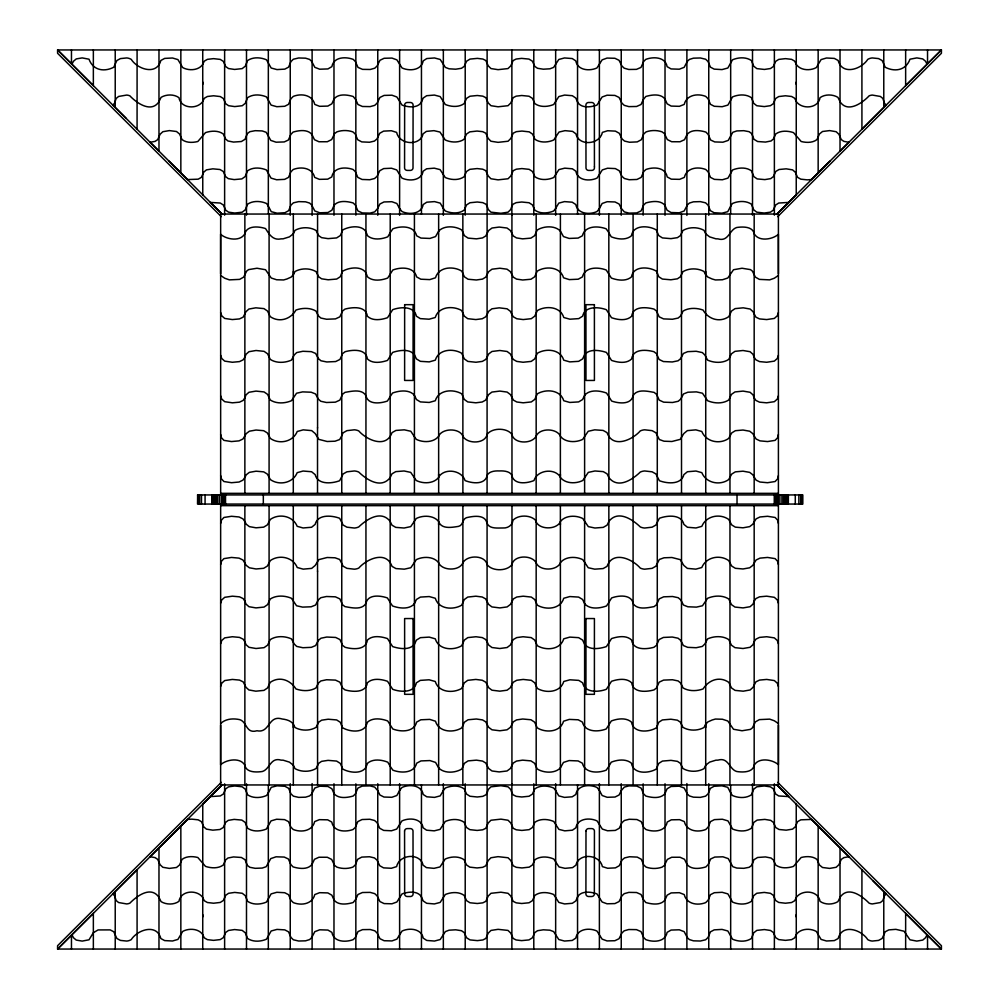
<?xml version="1.0" encoding="UTF-8"?>
<svg xmlns="http://www.w3.org/2000/svg" width="999" height="999" viewBox="0 0 999 999"><rect width="100%" height="100%" fill="white"/><g stroke="black" fill="none" stroke-linecap="round" stroke-linejoin="round"><path stroke-width="1.5" d="M221.316 782.342L57.58 945.716L57.58 949.05L222.415 784.577L202.76 804.183L202.735 949.05M220.617 273.776L220.629 234.303M293.331 784.939L293.294 505.644M365.946 214.061L365.946 493.356M365.946 505.644L365.946 784.939M438.661 505.644L438.648 784.939M560.377 493.356L560.402 214.061M633.091 784.939L633.091 505.644M633.091 493.356L633.091 214.061M705.744 493.356L705.706 214.061M778.421 725.224L778.408 764.697C772.489 759.44 758.703 757.117 754.208 765.234M777.672 216.658L941.42 53.284L941.42 49.95L776.573 214.423L796.24 194.817L796.265 49.95M293.331 273.751L293.331 271.453M705.706 784.939L705.706 725.249M438.648 476.461L438.648 214.061M560.402 784.939L560.389 522.539M202.735 84.366L202.735 49.95M796.265 949.05L796.265 914.634M244.855 233.654C247.103 225.187 258.966 226.386 265.534 228.571C269.118 234.116 272.802 240.759 281.194 238.848A51.998 43.794 0 0 0 283.154 238.811L289.448 236.863L293.331 233.766M754.183 765.346C752.734 772.564 742.794 772.439 736.763 771.515C729.045 769.33 728.721 756.842 717.856 760.152A51.998 43.794 0 0 0 715.883 760.189L709.59 762.137L705.719 765.209M341.77 435.751L339.672 439.535L335.027 441.208L327.148 441.496L318.831 439.373L315.172 433.529L311.688 430.619L303.197 429.857L297.227 431.493C293.019 441.858 279.333 444.717 270.404 438.461L267.27 432.879L263.661 430.694L256.056 430.032L249.375 431.206L246.291 433.578L242.919 439.011L239.023 440.871L231.481 441.558L223.913 440.372L221.416 437.662L220.654 434.465M220.654 523.376L221.416 520.179L223.913 517.47L231.493 516.283L239.036 516.97L242.919 518.843L244.867 521.565M220.654 564.535L221.416 561.338L223.913 558.628L231.481 557.442L239.023 558.129L242.919 559.989L246.291 565.422L249.375 567.794L256.056 568.968L263.661 568.306L267.27 566.121L270.404 560.539C279.32 554.283 293.032 557.13 297.227 567.507L303.197 569.143L311.688 568.381L315.172 565.471L318.831 559.627L327.148 557.504L335.027 557.792L339.672 559.465L343.194 566.246L346.928 568.344L354.333 569.193A11.026 9.291 0 0 0 358.766 568.081C366.97 558.753 386.338 550.299 392.02 566.383L395.916 568.568L404.32 569.168L410.814 567.732L416.321 559.64C423.264 556.168 434.29 556.281 439.073 563.311M390.184 477.534L391.97 473.838L395.779 471.628L404.096 470.979L410.714 472.377L416.258 480.482C423.226 484.028 434.24 483.853 439.073 476.848M608.853 521.503L607.067 525.162L603.259 527.372L594.942 528.021L588.324 526.623L582.779 518.518C575.811 514.972 564.797 515.147 559.964 522.152M778.396 434.465L777.622 437.662L775.124 440.372L767.557 441.558L760.014 440.871L756.118 439.011L752.746 433.578L749.662 431.206L742.994 430.032L735.376 430.694L731.78 432.879L728.633 438.461C719.717 444.717 706.006 441.87 701.81 431.493L695.853 429.857L687.362 430.619L683.865 433.529L680.207 439.373L671.902 441.496L664.01 441.208L659.365 439.535L655.856 432.754L652.11 430.656L644.705 429.807A11.026 9.291 0 0 0 640.272 430.919C632.08 440.247 612.699 448.701 607.017 432.617L603.134 430.432L594.717 429.832L588.224 431.268L582.717 439.36C575.836 442.869 564.597 442.657 559.964 435.689M778.396 475.624L777.622 478.821L775.124 481.53L767.544 482.717L760.002 482.03L756.118 480.157L752.746 474.737L749.662 472.365L742.969 471.191L735.364 471.853L731.768 474.038L728.621 479.62C719.705 485.889 705.943 482.979 701.86 472.677L695.966 471.029L687.437 471.74L683.89 474.625C681.268 485.027 667.095 483.641 659.402 480.719L655.881 473.938L652.16 471.828L644.717 470.966A11.064 9.316 0 0 0 640.284 472.065C632.217 479.87 617.944 489.173 608.878 477.622M268.331 792.869L271.253 787.324L277.11 785.801L284.927 786.288L288.599 788.311L291.021 793.943L293.406 796.166L298.689 797.377L305.582 797.177L309.615 795.916L311.676 793.98L314.81 788.036L319.73 786.201L327.959 786.475L331.893 788.773L333.978 793.456M730.656 206.219L727.747 211.676L721.89 213.199L714.073 212.712L710.401 210.689L707.979 205.057L705.594 202.834L700.311 201.623L693.418 201.823L689.385 203.084L687.324 205.02L684.19 210.964L679.27 212.799L671.041 212.525L667.107 210.227L665.022 205.544M341.933 435.102L343.194 432.754L346.928 430.656L354.333 429.807A11.026 9.291 0 0 1 358.766 430.919C366.97 440.247 386.338 448.701 392.02 432.617L395.916 430.432L404.32 429.832L410.814 431.268L414.385 436.663M158.978 101.573L161.101 97.34C166.309 94.218 173.976 94.056 178.971 97.677C180.757 108.903 197.79 109.728 203.122 100.936M840.047 897.377L837.899 901.66C832.691 904.782 825.024 904.944 820.029 901.323C818.243 890.084 801.223 889.285 795.878 898.064M158.903 101.836C151.324 113.124 136.913 103.334 129.845 95.817A10.427 9.715 0 0 0 126.686 95.067L118.619 96.453L116.184 98.426L114.573 103.134L112.875 105.132L126.124 118.332M840.059 897.302C847.989 885.589 862.012 895.866 869.155 903.183A10.427 9.715 0 0 0 872.314 903.933L880.381 902.547L882.816 900.574L884.427 895.866L886.125 893.868L872.876 880.668M220.617 603.221L221.753 599.937L224.713 597.315L232.392 596.178L239.51 596.828L243.144 598.576L244.867 601.173M220.617 643.781L221.753 640.509L224.688 637.886L232.342 636.738L239.485 637.399L243.144 639.173L244.867 641.733M220.617 686.475L221.753 683.216L224.688 680.569L232.33 679.432L239.485 680.082L243.132 681.842L246.041 687.374L248.901 689.959L255.819 691.183L263.973 690.384L267.482 687.974L270.279 682.329C279.708 675.811 290.484 680.182 295.954 688.935C302.272 691.196 310.102 691.458 315.959 687.924L318.381 683.129L320.866 680.956L326.586 679.745L335.477 680.107L339.885 682.18L342.482 687.886L345.005 689.897C352.472 691.957 365.946 693.194 367.37 682.804C372.602 677.722 381.293 679.158 387.537 681.306L392.669 689.285C400.212 692.132 414.123 693.256 416.408 682.816L420.279 680.381L429.095 679.795L435.264 681.493C438.611 692.494 452.897 693.518 461.625 688.486L464.323 682.829L467.732 680.319L475.836 679.432L482.255 680.257L485.589 682.117L487.125 684.365M390.197 232.705L387.787 236.813C381.593 239.273 373.039 240.447 367.57 235.776L365.959 231.706M608.828 766.345L611.251 762.187C617.457 759.727 625.998 758.553 631.468 763.224C633.204 774.525 648.938 773.501 656.268 769.055L658.741 763.423L662.424 761.076L670.966 760.364L677.459 761.35L680.394 763.398L682.954 768.481C689.01 772.177 697.714 772.127 703.895 768.718L705.294 766.408M778.421 312.525L777.284 315.784L774.35 318.431L766.708 319.568L759.552 318.918L755.906 317.158L752.996 311.626L750.137 309.041L743.219 307.817L735.077 308.616L731.555 311.026L728.758 316.671C719.592 322.939 708.216 319.168 703.084 310.065C696.778 307.804 688.948 307.542 683.079 311.076L680.669 315.871L678.171 318.044L672.452 319.255L663.561 318.893L659.153 316.82L656.555 311.114L654.033 309.103C646.565 307.118 633.104 305.719 631.668 316.196C626.448 321.278 617.757 319.842 611.5 317.694L606.381 309.715C598.838 306.843 584.914 305.781 582.629 316.183L578.758 318.619L569.942 319.205L563.773 317.507C560.427 306.506 546.141 305.482 537.412 310.514L534.715 316.171L531.306 318.681L523.201 319.568L516.783 318.743L513.449 316.883L511.925 314.635M778.408 355.282L777.284 358.491L774.35 361.114L766.695 362.262L759.552 361.601L755.906 359.827L754.17 357.267M778.408 395.841L777.284 399.063L774.337 401.685L766.645 402.822L759.54 402.172L755.893 400.424L754.208 397.864M487.075 434.503C485.027 444.268 466.77 444.056 462.887 436.126C459.44 427.997 443.394 428.121 439.061 435.302M511.975 564.497C514.023 554.782 532.242 554.857 536.176 562.924C539.685 570.991 555.656 570.879 559.977 563.698M341.758 272.952L340.309 276.711L336.663 279.058L328.159 279.782L321.616 278.808L318.656 276.773L316.096 271.691C310.04 267.982 301.323 268.044 295.142 271.441L293.743 273.751M355.844 899.15L357.954 894.505L362.425 892.519L370.142 892.382L374.75 893.655L377.035 895.803L379.97 901.585L384.091 903.583L391.945 903.795L396.865 902.01L402.023 893.93C408.017 891.72 417.819 890.459 421.478 896.99M643.156 99.85L641.046 104.495L636.575 106.481L628.858 106.618L624.25 105.345L621.965 103.197L619.03 97.415L614.909 95.417L607.055 95.205L602.135 96.99L596.977 105.07C590.983 107.268 581.218 108.541 577.547 102.048M657.28 726.048L658.728 722.289L662.374 719.942L670.878 719.218L677.422 720.192L680.381 722.227L682.954 727.309C688.998 731.018 697.714 730.956 703.895 727.559L705.294 725.249M365.959 767.294L367.57 763.224C373.039 758.553 381.593 759.727 387.787 762.187L390.197 766.295M365.959 726.136L367.52 722.14C372.927 717.369 381.481 718.631 387.699 720.966L392.782 728.945C400.799 732.142 414.086 732.304 416.645 722.077L420.816 719.792L429.757 719.392L435.502 721.228C438.673 732.279 453.359 733.141 461.775 727.859L464.435 722.152L468.094 719.755L476.348 719.005L482.505 719.904L485.689 721.827L488.698 727.359L492.007 729.807L499.85 730.769L507.03 729.807L510.339 727.359L513.349 721.827L516.545 719.904L522.702 719.005L530.956 719.755L534.602 722.152L537.262 727.859C545.679 733.141 560.389 732.292 563.536 721.228L569.293 719.392L578.221 719.792L582.392 722.077C584.989 732.329 598.214 732.117 606.256 728.945L611.338 720.966C617.557 718.631 626.123 717.369 631.518 722.14C633.254 733.416 649.125 732.354 656.343 727.809L657.28 726.086M511.875 206.156L510.726 209.503L508.041 212.175L500.936 213.274L490.959 212.175L488.274 209.503L487.175 206.256M487.175 792.744L488.274 789.497L490.959 786.825L500.936 785.726L508.041 786.825L510.726 789.497L511.875 792.844M390.222 396.615L387.4 401.049C380.644 403.409 368.007 405.132 365.946 395.716C362.038 388.599 351.298 391.308 344.905 392.395L342.432 394.418L339.847 400.112L335.364 402.172L326.473 402.497L320.804 401.273L318.344 399.101L315.522 393.943L311.176 392.22L302.61 391.883L296.566 393.231L291.446 400.711C284.965 403.521 276.386 403.971 270.304 400L267.52 394.33L264.061 391.933L255.994 391.096L248.951 392.282L246.054 394.855L244.867 397.752M608.828 602.385L611.638 597.951C618.706 595.304 631.593 594.08 633.366 603.97C637.986 610.139 647.739 607.729 654.133 606.605L656.605 604.582L659.203 598.888L663.673 596.828L672.564 596.503L678.234 597.727L680.694 599.899L683.528 605.057L687.861 606.78L696.428 607.117L702.484 605.769L707.604 598.289C714.085 595.479 722.652 595.029 728.733 599L731.518 604.67L734.977 607.067L743.056 607.904L750.087 606.718L752.984 604.145L754.17 601.248M465.209 207.967L466.62 204.87L469.955 202.747L477.272 202.01L482.792 202.647L485.776 204.133L487.125 205.994M533.791 791.033L532.38 794.13L529.045 796.253L521.728 796.99L516.208 796.353L513.224 794.867L511.875 793.006M390.234 396.491L392.52 393.044C399.225 390.597 409.29 389.248 414.423 395.279M608.828 602.472L606.518 605.956C599.812 608.403 589.76 609.752 584.615 603.721M421.478 101.973L423.201 98.052L426.685 95.704L434.378 95.067L440.147 96.566L445.317 104.495C451.123 106.918 458.928 107.492 464.16 103.559L466.62 98.327L469.967 96.229L477.297 95.504L482.817 96.154L485.789 97.652L488.286 103.034L490.996 105.707L498.076 106.793L508.004 105.707L510.714 103.034L513.211 97.652L516.183 96.154L521.703 95.504L529.033 96.229L532.38 98.327L534.84 103.559C540.072 107.492 547.877 106.918 553.683 104.495L558.853 96.566L564.622 95.067L572.315 95.704L575.799 98.052L577.522 101.973M577.522 897.027L575.799 900.948L572.315 903.296L564.622 903.933L558.853 902.434L553.683 894.505C547.877 892.082 540.072 891.508 534.84 895.441L532.38 900.673L529.033 902.771L521.703 903.496L516.183 902.846L513.211 901.348L510.714 895.966L508.004 893.293L500.924 892.207L490.996 893.293L488.286 895.966L485.789 901.348L482.817 902.846L477.297 903.496L469.967 902.771L466.62 900.673L464.16 895.441C458.928 891.508 451.123 892.082 445.317 894.505L440.147 902.434L434.378 903.933L426.685 903.296L423.201 900.948L421.478 897.027M555.656 208.429L558.791 203.122L564.472 201.611L572.215 202.198L575.761 204.508C577.659 213.973 589.41 215.022 596.952 211.563L599.388 208.629M599.388 208.554L602.16 203.484L607.155 201.711L615.022 201.96L619.068 203.996L621.241 208.267M399.612 790.446L396.84 795.516L391.845 797.289L383.978 797.04L379.932 795.004L377.759 790.733M443.344 790.571L440.209 795.878L434.528 797.389L426.785 796.802L423.239 794.492C421.341 785.027 409.59 783.978 402.048 787.437L399.612 790.371M390.222 232.63L392.869 228.833C400.974 225.749 414.048 225.524 416.695 235.814L420.941 238.074L429.907 238.436L435.564 236.576L438.648 231.119M608.828 766.37L606.181 770.167C598.089 773.288 584.952 773.426 582.355 763.186L578.109 760.926L569.13 760.564L563.473 762.424L560.402 767.881M377.759 208.267L379.932 203.996L383.978 201.96L391.845 201.711L396.84 203.484L399.612 208.554M621.241 790.733L619.068 795.004L615.022 797.04L607.155 797.289L602.16 795.516L599.388 790.446M487.075 434.478C491.883 427.535 507.167 427.535 511.975 434.478M511.975 564.522C507.167 571.465 491.883 571.465 487.075 564.522M244.867 397.827L243.144 400.424L239.51 402.172L232.392 402.822L224.713 401.685L221.753 399.063L220.642 395.841M754.208 601.136L755.893 598.576L759.54 596.828L766.645 596.178L774.337 597.315L777.284 599.937L778.421 603.221M268.331 792.919L266.558 795.504C260.739 798.089 252.909 798.526 247.54 794.754L245.267 789.173L242.195 786.8L234.74 785.963L228.571 786.837L225.749 788.798L223.376 793.955L220.304 795.953L210.364 796.59M730.669 206.081L732.442 203.496C738.261 200.911 746.091 200.474 751.46 204.246L753.733 209.827L756.805 212.2L764.26 213.037L770.429 212.163L773.251 210.202L775.624 205.045L778.696 203.047L788.636 202.41M244.842 233.766C240.347 241.883 226.573 239.56 220.654 234.315M312.113 864.185L314.485 859.29L318.968 857.242L327.31 857.267L331.668 859.427L334.603 865.396L336.925 867.144A22.852 21.279 0 0 0 352.859 867.12L355.157 865.122L357.704 859.265L361.763 857.105L369.505 856.755L374.425 857.916L376.898 859.977L379.757 865.733L383.579 867.869L391.333 868.268L396.64 866.608C399.138 854.32 420.142 852.372 423.089 865.171L426.411 867.619L433.978 868.343L439.972 866.945L445.204 859.053C450.936 856.43 458.678 855.993 464.023 859.677L466.545 864.947L469.755 867.132L477.047 867.944L482.667 867.332L485.714 865.846L488.261 860.489L490.934 857.766L498.051 856.655L508.066 857.766L510.739 860.489L513.286 865.846L516.333 867.332L521.953 867.944L529.245 867.132L532.455 864.947L534.977 859.677C540.322 855.993 548.064 856.43 553.796 859.053L559.028 866.945L565.022 868.343L572.589 867.619L575.911 865.171C578.983 852.459 599.8 854.282 602.36 866.608L607.667 868.268L615.421 867.869L619.243 865.733L622.102 859.977L624.575 857.916L629.495 856.755L637.237 857.105L641.296 859.265L643.843 865.122L646.141 867.12A22.852 21.279 0 0 0 662.075 867.144L664.397 865.396L667.332 859.427L671.69 857.267L680.032 857.242L684.515 859.29L686.887 864.185M686.887 134.815L684.515 139.71L680.032 141.758L671.69 141.733L667.332 139.573L664.397 133.604L662.075 131.856A22.852 21.279 0 0 0 646.141 131.88L643.843 133.878L641.296 139.735L637.237 141.895L629.495 142.245L624.575 141.084L622.102 139.023L619.243 133.267L615.421 131.131L607.667 130.732L602.36 132.392C599.825 144.668 578.908 146.628 575.911 133.829L572.589 131.381L565.022 130.657L559.028 132.055L553.796 139.947C548.064 142.57 540.322 143.007 534.977 139.323L532.455 134.053L529.245 131.868L521.953 131.056L516.333 131.668L513.286 133.154L510.739 138.511L508.066 141.234L498.051 142.345L490.934 141.234L488.261 138.511L485.714 133.154L482.667 131.668L477.047 131.056L469.755 131.868L466.545 134.053L464.023 139.323C458.678 143.007 450.936 142.57 445.204 139.947L439.972 132.055L433.978 130.657L426.411 131.381L423.089 133.829C420.092 146.628 399.175 144.68 396.64 132.392L391.333 130.732L383.579 131.131L379.757 133.267L376.898 139.023L374.425 141.084L369.505 142.245L361.763 141.895L357.704 139.735L355.157 133.878L352.859 131.88A22.852 21.279 0 0 0 336.925 131.856L334.603 133.604L331.668 139.573L327.31 141.733L318.968 141.758L314.485 139.71L312.113 134.815M244.867 357.18L246.066 354.283L248.976 351.698L256.031 350.499L264.086 351.348L267.532 353.771L270.329 359.428C276.411 363.399 285.002 362.987 291.458 360.102L294.193 355.007L296.691 352.585L302.884 351.273L311.376 351.66L315.597 353.434L318.406 358.616L320.954 360.776L326.785 361.963L335.652 361.551L339.947 359.44L342.507 353.733L345.08 351.723C352.659 349.625 365.909 348.514 367.42 358.928C372.639 364.023 381.281 362.475 387.5 360.414L392.632 352.41C399.113 350.287 409.49 348.451 414.423 354.72M754.17 641.82L752.971 644.717L750.062 647.302L743.006 648.501L734.964 647.652L731.518 645.229L728.708 639.572C722.639 635.601 714.035 636.013 707.579 638.898L704.844 643.993L702.359 646.415L696.166 647.727L687.674 647.34L683.441 645.566L680.644 640.384L678.096 638.224L672.252 637.037L663.386 637.449L659.09 639.56L656.53 645.267L653.958 647.277C646.39 649.375 633.141 650.486 631.63 640.072C626.41 634.977 617.757 636.525 611.538 638.586L606.418 646.59C599.924 648.713 589.547 650.549 584.615 644.28M390.172 477.622C381.106 489.173 366.82 479.87 358.753 472.065A11.064 9.316 0 0 0 354.32 470.966L346.89 471.828L343.156 473.938L339.635 480.719C331.943 483.641 317.769 485.039 315.147 474.625L311.601 471.74L303.072 471.029L297.178 472.677C292.994 483.079 279.308 485.826 270.417 479.62L267.27 474.038L263.674 471.853L256.069 471.191L249.375 472.365L246.303 474.737L244.867 477.41M608.878 521.378C617.944 509.827 632.217 519.13 640.284 526.935A11.064 9.316 0 0 0 644.717 528.034L652.16 527.172L655.881 525.062L659.402 518.281C667.032 515.397 681.368 513.923 683.89 524.375L687.437 527.26L695.966 527.971L701.86 526.323C706.043 515.921 719.73 513.174 728.621 519.38L731.768 524.962L735.364 527.147L742.969 527.809L749.662 526.635L752.746 524.263L756.118 518.843L760.002 516.97L767.544 516.283L775.124 517.47L777.622 520.179L778.396 523.376M333.991 99.076L331.855 103.809L327.834 106.081L319.605 106.319L314.772 104.42C312.45 94.942 301.536 93.132 293.319 96.379L290.984 98.676L288.499 104.333L284.715 106.281L276.835 106.706L271.104 105.095L266.471 96.928C260.652 94.405 252.847 93.918 247.527 97.74L245.304 103.297L242.233 105.732L234.715 106.581L228.546 105.694L225.724 103.696L223.339 98.514L220.267 96.553L213.561 95.779L207.405 96.478L204.395 98.214L203.134 100.524M665.009 899.924L667.145 895.191L671.166 892.919L679.395 892.681L684.228 894.58C686.55 904.058 697.464 905.868 705.681 902.621L708.016 900.324L710.501 894.667L714.285 892.719L722.165 892.294L727.896 893.905L732.529 902.072C738.348 904.595 746.153 905.082 751.473 901.26L753.696 895.703L756.767 893.268L764.285 892.419L770.454 893.306L773.276 895.304L775.661 900.486L778.733 902.447L785.439 903.221L791.595 902.522L794.605 900.786L795.866 898.476M365.959 726.198C361.263 733.303 348.951 731.493 342.707 727.809L341.758 726.086M333.978 205.544L331.893 210.227L327.959 212.525L319.73 212.799L314.81 210.964L311.676 205.02L309.615 203.084L305.582 201.823L298.689 201.623L293.406 202.834L291.021 205.057L288.599 210.689L284.927 212.712L277.11 213.199L271.253 211.676L268.344 206.219M365.959 767.357C361.276 774.475 349.063 772.589 342.769 769.055L340.297 763.423L336.613 761.076L328.072 760.364L321.578 761.35L318.644 763.398L316.084 768.481C310.04 772.177 301.323 772.127 295.142 768.718L293.743 766.408M665.022 793.456L667.107 788.773L671.041 786.475L679.27 786.201L684.19 788.036L687.324 793.98L689.385 795.916L693.418 797.177L700.311 797.377L705.594 796.166L707.979 793.943L710.401 788.311L714.073 786.288L721.89 785.801L727.747 787.324L730.669 792.869M439.061 476.448C445.204 467.819 461.775 470.242 465.059 480.556C471.391 483.129 482.829 484.89 486.476 477.584C487.175 471.553 494.305 470.679 499.2 470.941C504.233 470.679 511.813 471.291 512.562 477.584C516.208 484.89 527.659 483.129 533.978 480.556C537.187 470.192 553.883 467.844 559.977 476.448M643.156 99.813L645.804 96.491C651.823 94.718 660.714 93.394 665.009 99.038M355.844 899.187L353.196 902.509C347.177 904.282 338.286 905.606 333.991 899.962M559.977 522.552C555.194 530.219 537.749 529.707 535.489 520.179C530.219 514.735 518.169 514.697 513.024 520.242C512.4 525.362 507.779 528.409 502.722 527.984C497.365 527.934 488.786 529.158 486.838 522.614C484.64 514.123 472.777 516.171 466.321 517.732C462.162 519.23 463.249 525.474 458.553 526.373C452.447 527.297 442.47 529.383 439.061 522.552M244.867 477.435L242.919 480.157L239.036 482.03L231.493 482.717L223.913 481.53L221.416 478.821L220.654 475.624M203.122 63.799C199.188 70.542 188.973 71.066 182.705 67.582L177.922 59.59L172.502 58.004L164.673 58.404L160.851 60.464C156.93 75.587 137.737 69.493 131.256 59.391A10.015 9.328 0 0 0 126.698 57.942L120.442 58.591L116.883 60.514L113.761 67.245C103.784 72.403 92.895 70.092 89.023 59.203L82.18 57.905L76.249 58.916L73.439 61.289L71.953 64.273L93.357 85.639L93.357 49.95M487.187 357.093L488.686 353.946L491.958 351.473L499.825 350.487L507.092 351.473L510.352 353.946L511.925 357.205M795.878 935.201C799.774 928.446 810.052 927.946 816.295 931.418L821.078 939.41L826.498 940.996L834.327 940.596L838.149 938.536C842.07 923.413 861.263 929.507 867.744 939.609A10.015 9.328 0 0 0 872.302 941.058L878.558 940.409L882.117 938.486L885.239 931.755L888.81 929.894L895.853 929.345L904.045 931.218L909.977 939.797L916.82 941.095L922.751 940.084L925.561 937.711L927.047 934.727L905.643 913.361L905.643 949.05M414.423 603.633L416.471 599.462L420.392 597.09L429.208 596.553L435.302 598.264C438.636 609.253 452.922 610.264 461.638 605.219L464.323 599.55L467.744 597.065L475.849 596.191L482.23 597.002L485.589 598.863L488.673 604.457L491.933 606.93L499.825 607.916L507.105 606.93L510.364 604.457L513.449 598.863L516.808 597.002L523.189 596.191L531.306 597.065L534.715 599.55L537.412 605.219C546.091 610.239 560.451 609.278 563.748 598.264L569.83 596.553L578.646 597.09L582.567 599.462L584.615 603.633M584.615 395.367L582.567 399.538L578.646 401.91L569.83 402.447L563.748 400.736C560.402 389.747 546.116 388.736 537.412 393.781L534.715 399.45L531.306 401.935L523.189 402.809L516.808 401.998L513.449 400.137L510.364 394.543L507.105 392.07L499.825 391.084L491.933 392.07L488.673 394.543L485.589 400.137L482.23 401.998L475.849 402.809L467.744 401.935L464.323 399.45L461.638 393.781C452.947 388.761 438.598 389.722 435.302 400.736L429.208 402.447L420.392 401.91L416.471 399.538L414.423 395.367M414.423 644.23L416.458 640.059L420.392 637.662L429.233 637.112L435.314 638.836C438.561 649.85 453.022 650.873 461.65 645.766L464.36 640.084L467.832 637.599L475.974 636.75L482.317 637.599L485.626 639.485L487.125 641.733M584.615 354.77L582.579 358.941L578.646 361.338L569.805 361.888L563.723 360.164C560.414 349.151 546.053 348.114 537.4 353.234L534.69 358.916L531.218 361.401L523.064 362.25L516.72 361.401L513.411 359.515L511.95 357.33M487.125 314.56L488.686 311.288L491.958 308.803L499.213 307.829L507.08 308.803L510.352 311.288L511.925 314.56M511.925 684.44L510.352 687.712L507.08 690.197L499.825 691.171L491.958 690.197L488.686 687.712L487.125 684.44M555.656 208.479L553.646 210.989C547.877 213.436 540.109 213.986 534.852 210.127L533.791 208.054M443.344 790.521L445.354 788.011C451.123 785.564 458.891 785.014 464.148 788.873L465.209 790.946M465.209 208.054L464.148 210.127C458.891 213.986 451.123 213.436 445.354 210.989L443.344 208.479M533.791 790.946L534.852 788.873C540.109 785.014 547.877 785.564 553.646 788.011L555.656 790.521M377.759 208.341L374.687 211.888L370.017 213.124L362.3 212.937L357.917 210.914L355.307 205.02L353.171 202.972C347.14 201.249 338.411 199.975 333.978 205.457M621.241 790.659L624.313 787.112L628.983 785.876L636.7 786.063L641.083 788.086L643.693 793.98L645.829 796.028C651.86 797.751 660.589 799.025 665.022 793.543M487.125 357.267L485.626 359.515L482.317 361.401L475.974 362.25L467.832 361.401L464.36 358.916L461.65 353.234C452.997 348.127 438.611 349.151 435.314 360.164L429.233 361.888L420.392 361.338L416.458 358.941L414.423 354.77M511.925 641.733L513.411 639.485L516.72 637.599L523.064 636.75L531.218 637.599L534.69 640.084L537.4 645.766C546.041 650.873 560.439 649.85 563.723 638.836L569.805 637.112L578.646 637.662L582.579 640.059L584.615 644.23M293.743 232.979L293.344 233.741M705.294 766.021L705.694 765.259M203.134 63.399L204.395 61.089L207.405 59.341L213.536 58.641L220.255 59.403L223.326 61.376L225.699 66.533L228.484 68.531L234.59 69.443L242.158 68.619L245.279 66.196L247.54 60.589C252.884 56.806 260.689 57.28 266.496 59.815L271.166 68.019L276.985 69.593L284.802 69.131L288.536 67.158L290.996 61.526L293.344 59.228L298.639 57.979L305.544 58.167L309.59 59.416L311.663 61.351L314.822 67.333L319.705 69.206L327.922 68.931L331.893 66.633C333.616 56.818 345.716 56.493 353.259 59.403L355.344 61.526L358.004 67.408L362.537 69.368L370.229 69.48L374.8 68.194L377.048 66.034L379.982 60.277L384.116 58.279L391.97 58.079L396.878 59.865L402.048 67.957C409.59 71.404 421.403 70.392 423.226 60.877L426.76 58.554L434.49 57.954L440.197 59.465L445.367 67.395L449.063 68.806L455.694 69.193L461.476 68.294L464.198 66.396L466.658 61.151L470.054 59.078L477.397 58.379L482.867 59.041L485.814 60.539L488.286 65.922L491.008 68.581L498.076 69.668L507.992 68.581L510.714 65.922L513.186 60.539L516.133 59.041L521.603 58.379L528.946 59.078L532.342 61.151L534.802 66.396L537.524 68.294L543.306 69.193L549.937 68.806L553.633 67.395L558.803 59.465L564.51 57.954L572.24 58.554L575.774 60.877C577.597 70.392 589.41 71.404 596.952 67.957L602.122 59.865L607.03 58.079L614.885 58.279L619.018 60.277L621.952 66.034L624.2 68.194L628.771 69.48L636.463 69.368L640.996 67.408L643.656 61.526L645.741 59.403C653.284 56.493 665.384 56.818 667.107 66.633L671.078 68.931L679.295 69.206L684.178 67.333L687.337 61.351L689.41 59.416L693.456 58.167L700.361 57.979L705.656 59.228L708.004 61.526L710.464 67.158L714.198 69.131L722.015 69.593L727.834 68.019L732.504 59.815C738.311 57.28 746.116 56.806 751.46 60.589L753.721 66.196L756.842 68.619L764.41 69.443L770.516 68.531L773.301 66.533L775.674 61.376L778.745 59.403L785.464 58.641L791.595 59.341L794.605 61.089L795.866 63.399M341.758 272.914L342.707 271.191C348.951 267.507 361.263 265.697 365.959 272.802M795.866 935.601L794.605 937.911L791.595 939.659L785.464 940.359L778.745 939.597L775.674 937.624L773.301 932.467L770.516 930.469L764.41 929.557L756.842 930.381L753.721 932.804L751.46 938.411C746.116 942.194 738.311 941.72 732.504 939.185L727.834 930.981L722.015 929.407L714.198 929.869L710.464 931.842L708.004 937.474L705.656 939.772L700.361 941.021L693.456 940.833L689.41 939.584L687.337 937.649L684.178 931.667L679.295 929.794L671.078 930.069L667.107 932.367C665.384 942.182 653.284 942.507 645.741 939.597L643.656 937.474L640.996 931.592L636.463 929.632L628.771 929.52L624.2 930.806L621.952 932.966L619.018 938.723L614.885 940.721L607.03 940.921L602.122 939.135L596.952 931.043C589.348 927.522 577.559 928.758 575.774 938.123L572.24 940.446L564.51 941.046L558.803 939.535L553.633 931.605L549.937 930.194L543.306 929.807L537.524 930.706L534.802 932.604L532.342 937.849L528.946 939.922L521.603 940.621L516.133 939.959L513.186 938.461L510.714 933.078L507.992 930.419L498.076 929.332L491.008 930.419L488.286 933.078L485.814 938.461L482.867 939.959L477.397 940.621L470.054 939.922L466.658 937.849L464.198 932.604L461.476 930.706L455.694 929.807L449.063 930.194L445.367 931.605L440.197 939.535L434.49 941.046L426.76 940.446L423.226 938.123C421.403 928.72 409.677 927.534 402.048 931.043L396.878 939.135L391.97 940.921L384.116 940.721L379.982 938.723L377.048 932.966L374.8 930.806L370.229 929.52L362.537 929.632L358.004 931.592L355.344 937.474L353.259 939.597C345.716 942.507 333.616 942.182 331.893 932.367L327.922 930.069L319.705 929.794L314.822 931.667L311.663 937.649L309.59 939.584L305.544 940.833L298.639 941.021L293.344 939.772L290.996 937.474L288.536 931.842L284.802 929.869L276.985 929.407L271.166 930.981L266.496 939.185C260.689 941.72 252.884 942.194 247.54 938.411L245.279 932.804L242.158 930.381L234.59 929.557L228.484 930.469L225.699 932.467L223.326 937.624L220.255 939.597L213.536 940.359L207.405 939.659L204.395 937.911L203.134 935.601M293.743 274.138L291.233 277.048L286.963 278.971L283.616 279.957L276.598 279.757L271.241 277.997L265.534 269.73L256.993 268.244L248.564 269.618L246.666 271.104L243.619 277.148L239.635 279.383L229.37 279.87L224.713 278.221L220.617 275.449M705.294 724.862L707.804 721.952L712.087 720.029L715.421 719.043L722.439 719.243L727.809 721.003L733.516 729.27L742.045 730.756L750.474 729.382L752.372 727.896L755.419 721.852L759.402 719.617L769.667 719.13L774.325 720.779L778.421 723.551M421.478 102.01C417.819 108.541 408.017 107.28 402.023 105.07L396.865 96.99L391.945 95.205L384.091 95.417L379.97 97.415L377.035 103.197L374.75 105.345L370.142 106.618L362.425 106.481L357.954 104.495L355.844 99.85M511.925 641.795L510.352 645.054L507.092 647.527L499.825 648.513L491.958 647.527L488.686 645.054L487.187 641.907M577.547 896.952C581.068 890.559 591.008 891.657 596.977 893.93L602.135 902.01L607.055 903.795L614.909 903.583L619.03 901.585L621.965 895.803L624.25 893.655L628.858 892.382L636.575 892.519L641.046 894.505L643.156 899.15M439.073 435.689C434.253 442.694 423.301 442.844 416.321 439.36L414.423 436.75M559.964 563.311C564.747 556.281 575.774 556.168 582.717 559.64L584.652 562.3M848.888 856.717L811.525 819.43L800.811 819.829L797.614 821.628L795.241 826.847L792.557 829.133L786.176 830.169L779.058 829.495L775.773 827.547L773.376 822.402L770.729 820.366L764.834 819.392L757.155 820.092L753.845 822.402L751.56 828.059C746.315 832.042 738.448 831.468 732.604 829.033L727.959 820.891L722.377 819.242L714.385 819.63L710.526 821.603L708.054 827.209L705.781 829.495C697.677 832.679 686.6 831.168 684.34 821.603L679.62 819.655L671.328 819.829L667.207 822.065C665.459 831.842 653.583 832.279 645.966 829.52L643.756 827.472L641.171 821.603L636.925 819.53L629.195 819.267L624.425 820.491L622.027 822.589L619.193 828.308L615.309 830.419L607.517 830.768L602.31 829.07L597.065 820.928C589.635 817.419 577.659 818.318 575.836 827.821L572.39 830.194L564.76 830.843L558.928 829.395L553.746 821.49C547.989 818.943 540.184 818.443 534.902 822.277L532.43 827.522L529.158 829.657L521.878 830.431L516.296 829.807L513.261 828.333L510.739 822.951L508.054 820.241L500.936 819.143L490.946 820.241L488.261 822.951L485.739 828.333L482.704 829.807L477.122 830.431L469.842 829.657L466.57 827.522L464.098 822.277C458.816 818.443 451.011 818.943 445.254 821.49L440.072 829.395L434.24 830.843L426.61 830.194L423.164 827.821C421.366 818.231 409.353 817.482 401.935 820.928L396.69 829.07L391.483 830.768L383.691 830.419L379.807 828.308L376.973 822.589L374.575 820.491L369.805 819.267L362.075 819.53L357.829 821.603L355.244 827.472L353.034 829.52C345.417 832.279 333.541 831.842 331.793 822.065L327.672 819.829L319.38 819.655L314.66 821.603C312.412 831.106 301.311 832.729 293.219 829.495L290.946 827.209L288.474 821.603L284.615 819.63L276.623 819.242L271.041 820.891L266.396 829.033C260.552 831.468 252.685 832.042 247.44 828.059L245.155 822.402L241.845 820.092L234.166 819.392L228.272 820.366L225.624 822.402L223.227 827.547L219.942 829.495L212.824 830.169L206.443 829.133L203.759 826.847L201.386 821.628L198.189 819.829L191.783 819.143L187.475 819.43L179.158 828.034A5.395 5.032 0 0 1 178.034 829.145L150.112 856.717M168.906 161.014L187.475 179.57L198.189 179.171L201.386 177.372L203.759 172.153L206.443 169.867L212.824 168.831L219.942 169.505L223.227 171.453L225.624 176.598L228.272 178.634L234.166 179.608L241.845 178.908L245.155 176.598L247.44 170.941C252.685 166.958 260.552 167.532 266.396 169.967L271.041 178.109L276.623 179.758L284.615 179.37L288.474 177.397L290.946 171.791L293.219 169.505C301.323 166.321 312.4 167.832 314.66 177.397L319.38 179.345L327.672 179.171L331.793 176.935C333.541 167.158 345.417 166.721 353.034 169.48L355.244 171.528L357.829 177.397L362.075 179.47L369.805 179.733L374.575 178.509L376.973 176.411L379.807 170.692L383.691 168.581L391.483 168.232L396.69 169.93L401.935 178.072C409.34 181.518 421.366 180.769 423.164 171.179L426.61 168.806L434.24 168.157L440.072 169.605L445.254 177.51C451.011 180.057 458.816 180.557 464.098 176.723L466.57 171.478L469.842 169.343L477.122 168.569L482.704 169.193L485.739 170.667L488.261 176.049L490.946 178.759L498.064 179.857L508.054 178.759L510.739 176.049L513.261 170.667L516.296 169.193L521.878 168.569L529.158 169.343L532.43 171.478L534.902 176.723C540.184 180.557 547.989 180.057 553.746 177.51L558.928 169.605L564.76 168.157L572.39 168.806L575.836 171.179C577.634 180.769 589.647 181.518 597.065 178.072L602.31 169.93L607.517 168.232L615.309 168.581L619.193 170.692L622.027 176.411L624.425 178.509L629.195 179.733L636.925 179.47L641.171 177.397L643.756 171.528L645.966 169.48C653.583 166.721 665.459 167.158 667.207 176.935L671.328 179.171L679.62 179.345L684.34 177.397C686.613 167.832 697.677 166.321 705.781 169.505L708.054 171.791L710.526 177.397L714.385 179.37L722.377 179.758L727.959 178.109L732.604 169.967C738.448 167.532 746.315 166.958 751.56 170.941L753.845 176.598L757.155 178.908L764.834 179.608L770.729 178.634L773.376 176.598L775.773 171.453L779.058 169.505L786.176 168.831L792.557 169.867L795.241 172.153L797.614 177.372L800.811 179.171L807.217 179.857L811.525 179.57L819.842 170.966A5.395 5.032 0 0 1 820.966 169.855L830.094 161.014M293.743 232.592L295.142 230.282C301.323 226.873 310.04 226.823 316.084 230.519L318.644 235.602L321.578 237.65L328.072 238.636L336.613 237.924L340.297 235.577L342.769 229.945C349.063 226.411 361.276 224.525 365.959 231.643M244.867 357.267L243.144 359.827L239.485 361.601L232.342 362.262L224.688 361.114L221.753 358.491L220.642 355.282M754.17 641.733L755.906 639.173L759.552 637.399L766.695 636.738L774.35 637.886L777.284 640.509L778.421 643.781M438.648 231.081C444.255 225.262 455.332 225.974 461.8 230.02L464.46 235.727L468.144 238.124L476.423 238.848L482.542 237.924L485.714 236.001L488.711 230.469L492.02 228.022L499.188 227.073L507.017 228.022L510.327 230.469L513.336 236.001L516.495 237.924L522.627 238.848L530.894 238.124L534.577 235.727L537.237 230.02C543.706 225.974 554.782 225.262 560.402 231.081M560.402 767.919C554.782 773.738 543.706 773.026 537.237 768.98L534.577 763.273L530.894 760.876L522.627 760.152L516.495 761.076L513.336 762.999L510.327 768.531L507.017 770.978L499.188 771.927L492.02 770.978L488.711 768.531L485.714 762.999L482.542 761.076L476.423 760.152L468.144 760.876L464.46 763.273L461.8 768.98C455.332 773.026 444.255 773.738 438.648 767.919M686.887 134.765C691.108 129.033 699.949 130.295 705.943 132.105L708.116 134.415L710.664 140.035L714.747 141.933L722.926 142.195L728.209 140.409L732.841 132.28L736.825 130.931L743.805 130.682L749.138 131.693L751.673 133.616L753.995 139.311L757.604 141.521L765.484 142.07L771.041 140.984L773.501 138.886L775.636 134.078C780.569 130.282 787.849 130.719 793.493 132.617L801.173 141.508C806.355 142.807 812.562 142.969 816.957 139.598L819.492 133.978L822.502 131.506L829.645 130.594L836.163 131.718L838.885 134.266L841.32 139.635L843.93 141.383L848.888 142.283M312.113 864.235C307.892 869.967 299.051 868.705 293.057 866.895L290.884 864.585L288.336 858.965L284.253 857.067L276.074 856.805L270.791 858.591L266.159 866.72L262.175 868.069L255.195 868.318L249.862 867.307L247.327 865.384L245.005 859.689L241.396 857.479L233.516 856.93L227.959 858.016L225.499 860.114L223.364 864.922C218.431 868.718 211.151 868.281 205.507 866.383L197.827 857.492C192.645 856.193 186.438 856.031 182.043 859.402L179.508 865.022L176.498 867.494L169.355 868.406L162.837 867.282L160.115 864.734L157.68 859.365L155.07 857.617L150.112 856.717M333.991 99.038C338.286 93.394 347.177 94.718 353.196 96.491L355.844 99.813M665.009 899.962C660.714 905.606 651.823 904.282 645.804 902.509L643.156 899.187M584.615 354.72C589.547 348.451 599.924 350.287 606.418 352.41L611.538 360.414C617.757 362.475 626.41 364.023 631.63 358.928C633.154 348.514 646.378 349.625 653.958 351.723L656.53 353.733L659.09 359.44L663.386 361.551L672.252 361.963L678.096 360.776L680.644 358.616L683.441 353.434L687.674 351.66L696.166 351.273L702.359 352.585L704.844 355.007L707.579 360.102C714.035 362.987 722.639 363.399 728.708 359.428L731.518 353.771L734.964 351.348L743.006 350.499L750.062 351.698L752.971 354.283L754.17 357.18M414.423 644.28C409.49 650.549 399.113 648.713 392.632 646.59L387.5 638.586C381.281 636.525 372.639 634.977 367.42 640.072C365.896 650.486 352.659 649.375 345.08 647.277L342.507 645.267L339.947 639.56L335.652 637.449L326.785 637.037L320.954 638.224L318.406 640.384L315.597 645.566L311.376 647.34L302.884 647.727L296.691 646.415L294.193 643.993L291.458 638.898C285.002 636.013 276.411 635.601 270.329 639.572L267.532 645.229L264.086 647.652L256.031 648.501L248.976 647.302L246.066 644.717L244.867 641.82M487.125 314.635L485.589 316.883L482.255 318.743L475.836 319.568L467.732 318.681L464.323 316.171L461.625 310.514C452.897 305.482 438.611 306.506 435.264 317.507L429.095 319.205L420.279 318.619L416.408 316.183C414.123 305.744 400.212 306.868 392.669 309.715L387.537 317.694C381.293 319.842 372.602 321.278 367.37 316.196C365.934 305.719 352.485 307.105 345.005 309.103L342.482 311.114L339.885 316.82L335.477 318.893L326.586 319.255L320.866 318.044L318.381 315.871L315.959 311.076C310.102 307.542 302.272 307.804 295.954 310.065C290.821 319.168 279.458 322.939 270.279 316.671L267.482 311.026L263.973 308.616L255.819 307.817L248.901 309.041L246.041 311.626L243.132 317.158L239.485 318.918L232.33 319.568L224.688 318.431L221.753 315.784L220.617 312.525M511.925 684.365L513.449 682.117L516.783 680.257L523.201 679.432L531.306 680.319L534.715 682.829L537.412 688.486C546.141 693.518 560.427 692.494 563.773 681.493L569.942 679.795L578.758 680.381L582.629 682.816C584.914 693.219 598.838 692.157 606.381 689.285L611.5 681.306C617.757 679.158 626.448 677.722 631.668 682.804C633.091 693.194 646.565 691.957 654.033 689.897L656.555 687.886L659.153 682.18L663.561 680.107L672.452 679.745L678.171 680.956L680.669 683.129L683.079 687.924C688.948 691.458 696.778 691.196 703.084 688.935C708.553 680.182 719.33 675.811 728.758 682.329L731.555 687.974L735.077 690.384L743.219 691.183L750.137 689.959L752.996 687.374L755.906 681.842L759.552 680.082L766.708 679.432L774.35 680.569L777.284 683.216L778.421 686.475M511.875 205.994L513.224 204.133L516.208 202.647L521.728 202.01L529.045 202.747L532.38 204.87L533.791 207.967M487.125 793.006L485.776 794.867L482.792 796.353L477.272 796.99L469.955 796.253L466.62 794.13L465.209 791.033M414.423 603.721C409.29 609.752 399.225 608.403 392.52 605.956L390.234 602.509M584.615 395.279C589.76 389.248 599.812 390.597 606.518 393.044L608.828 396.528M840.097 101.836C847.676 113.124 862.087 103.334 869.155 95.817A10.427 9.715 0 0 1 872.314 95.067L880.381 96.453L882.816 98.426L884.427 103.134L886.125 105.132L861.925 129.271L861.912 49.95M221.316 216.658L57.58 53.284L57.58 49.95L941.42 49.95L905.643 85.639L905.643 49.95M777.672 782.342L941.42 945.716L941.42 949.05L57.58 949.05L93.357 913.361L93.357 949.05M158.941 897.302C151.011 885.589 136.988 895.866 129.845 903.183A10.427 9.715 0 0 1 126.686 903.933L118.619 902.547L116.184 900.574L114.573 895.866L112.875 893.868L137.075 869.729L137.088 949.05M848.888 142.283L840.022 151.111L840.022 49.95M819.355 171.741L821.74 169.368M177.26 829.632L179.645 827.259M220.617 723.551C225.687 718.693 233.117 718.231 239.635 719.617C247.315 721.915 245.729 733.99 256.993 730.756C270.092 733.503 267.994 714.585 282.193 719.005C286.401 719.467 291.608 720.841 293.743 724.862M778.396 275.462L774.325 278.221L769.667 279.87L759.402 279.383L755.419 277.148L752.372 271.104L750.474 269.618L742.045 268.244L733.516 269.73L727.809 277.997L722.439 279.757L715.421 279.957L712.087 278.971L707.804 277.048L705.294 274.138M220.654 764.685C226.573 759.44 240.347 757.117 244.842 765.234M150.112 142.283L155.07 141.383L157.68 139.635L160.115 134.266L162.837 131.718L169.355 130.594L176.498 131.506L179.508 133.978L182.043 139.598C186.438 142.969 192.645 142.807 197.827 141.508L205.507 132.617C211.151 130.719 218.431 130.282 223.364 134.078L225.499 138.886L227.959 140.984L233.516 142.07L241.396 141.521L245.005 139.311L247.327 133.616L249.862 131.693L255.195 130.682L262.175 130.931L266.159 132.28L270.791 140.409L276.074 142.195L284.253 141.933L288.336 140.035L290.884 134.415L293.057 132.105C299.051 130.295 307.892 129.033 312.113 134.765M848.888 856.717L843.93 857.617L841.32 859.365L838.885 864.734L836.163 867.282L829.645 868.406L822.502 867.494L819.492 865.022L816.957 859.402C812.562 856.031 806.355 856.193 801.173 857.492L793.493 866.383C787.849 868.281 780.569 868.718 775.636 864.922L773.501 860.114L771.041 858.016L765.484 856.93L757.604 857.479L753.995 859.689L751.673 865.384L749.138 867.307L743.805 868.318L736.825 868.069L732.841 866.72L728.209 858.591L722.926 856.805L714.747 857.067L710.664 858.965L708.116 864.585L705.943 866.895C699.949 868.705 691.108 869.967 686.887 864.235M220.629 214.048L778.408 214.048L778.408 495.142M220.654 493.344L778.408 493.344M197.527 494.942L802.821 494.942L802.821 504.058L197.527 504.058L197.627 494.942M220.654 505.656L778.408 505.656M177.26 169.38L178.034 169.855A5.395 5.032 0 0 1 179.158 170.966L179.658 171.753M821.74 829.62L820.966 829.145A5.395 5.032 0 0 1 819.842 828.034L819.342 827.247M268.331 206.081L266.558 203.496C260.739 200.911 252.909 200.474 247.54 204.246L245.267 209.827L242.195 212.2L234.74 213.037L228.571 212.163L225.749 210.202L223.376 205.045L220.304 203.047L210.364 202.41L222.427 214.435L57.58 49.95L71.953 64.273M927.047 934.727L941.408 949.05L776.573 784.577L788.636 796.59L778.696 795.953L775.624 793.955L773.251 788.798L770.429 786.837L764.26 785.963L756.805 786.8L753.733 789.173L751.46 794.754C746.091 798.526 738.261 798.089 732.442 795.504L730.669 792.919M150.112 142.283L158.978 151.111L158.978 49.95M705.719 233.791L709.59 236.863L715.883 238.811A51.998 43.794 0 0 0 717.856 238.848C728.721 242.158 729.183 229.758 736.763 227.485C742.794 226.598 752.684 226.373 754.183 233.654M293.331 765.234L289.448 762.137L283.154 760.189A51.998 43.794 0 0 0 281.194 760.152C270.317 756.842 269.992 769.33 262.275 771.515C256.243 772.352 246.391 772.702 244.855 765.346M665.022 205.457C660.589 199.975 651.86 201.249 645.829 202.972L643.693 205.02L641.083 210.914L636.7 212.937L628.983 213.124L624.313 211.888L621.241 208.341M333.978 793.543C338.411 799.025 347.14 797.751 353.171 796.028L355.307 793.98L357.917 788.086L362.3 786.063L370.017 785.876L374.687 787.112L377.759 790.659M705.294 232.592L703.895 230.282C697.714 226.873 689.01 226.823 682.954 230.519L680.394 235.602L677.459 237.65L670.966 238.636L662.424 237.924L658.741 235.577L656.268 229.945C648.95 225.499 633.191 224.463 631.468 235.776C625.998 240.447 617.457 239.273 611.251 236.813L608.841 232.705M705.294 273.751L703.895 271.441C697.714 268.044 688.998 267.982 682.954 271.691L680.381 276.773L677.422 278.808L670.878 279.782L662.374 279.058L658.728 276.711L657.28 272.952M293.743 725.249L295.142 727.559C301.323 730.956 310.04 731.018 316.096 727.309L318.656 722.227L321.616 720.192L328.159 719.218L336.663 719.942L340.309 722.289L341.758 726.048M705.694 233.741L705.294 232.979M293.344 765.259L293.743 766.021M559.964 476.848C564.772 483.878 575.836 484.016 582.779 480.482L588.324 472.377L594.942 470.979L603.259 471.628L607.067 473.838L608.853 477.534M439.073 522.152C434.465 515.234 423.151 514.91 416.258 518.518L410.714 526.623L404.096 528.021L395.779 527.372L391.97 525.162L390.184 521.503M795.866 100.524L794.605 98.214L791.595 96.478L785.439 95.779L778.733 96.553L775.661 98.514L773.276 103.696L770.454 105.694L764.285 106.581L756.767 105.732L753.696 103.297L751.473 97.74C746.153 93.918 738.348 94.405 732.529 96.928L727.896 105.095L722.165 106.706L714.285 106.281L710.501 104.333L708.016 98.676L705.681 96.379C697.477 93.144 686.538 94.93 684.228 104.42L679.395 106.319L671.166 106.081L667.145 103.809L665.009 99.076M203.134 898.476L204.395 900.786L207.405 902.522L213.561 903.221L220.267 902.447L223.339 900.486L225.724 895.304L228.546 893.306L234.715 892.419L242.233 893.268L245.304 895.703L247.527 901.26C252.847 905.082 260.652 904.595 266.471 902.072L271.104 893.905L276.835 892.294L284.715 892.719L288.499 894.667L290.984 900.324L293.319 902.621C301.523 905.856 312.462 904.07 314.772 894.58L319.605 892.681L327.834 892.919L331.855 895.191L333.991 899.924M657.28 272.914L656.343 271.191C649.125 266.646 633.241 265.572 631.518 276.86C626.123 281.631 617.557 280.369 611.338 278.034L606.256 270.055C598.226 266.883 584.977 266.658 582.392 276.923L578.221 279.208L569.293 279.608L563.536 277.772C560.364 266.721 545.679 265.859 537.262 271.141L534.602 276.848L530.956 279.245L522.702 279.995L516.545 279.096L513.349 277.173L510.339 271.641L507.03 269.193L499.85 268.232L492.007 269.193L488.698 271.641L485.689 277.173L482.505 279.096L476.348 279.995L468.094 279.245L464.435 276.848L461.775 271.141C453.371 265.859 438.648 266.708 435.502 277.772L429.757 279.608L420.816 279.208L416.645 276.923C414.048 266.671 400.824 266.883 392.782 270.055L387.699 278.034C381.481 280.369 372.927 281.631 367.52 276.86L365.959 272.864M244.867 521.59L246.303 524.263L249.375 526.635L256.069 527.809L263.674 527.147L267.27 524.962L270.417 519.38C279.295 513.161 293.019 515.934 297.178 526.323L303.072 527.971L311.601 527.26L315.147 524.375C317.67 513.923 332.018 515.397 339.635 518.281L343.156 525.062L346.89 527.172L354.32 528.034A11.064 9.316 0 0 0 358.753 526.935C366.833 519.13 381.094 509.827 390.172 521.378M399.612 208.629L402.048 211.563C409.578 215.01 421.366 213.986 423.239 204.508L426.785 202.198L434.528 201.611L440.209 203.122L443.344 208.429M599.388 790.371L596.952 787.437C589.422 783.99 577.634 785.014 575.761 794.492L572.215 796.802L564.472 797.389L558.791 795.878L555.656 790.571M795.878 100.936C801.21 109.728 818.243 108.916 820.029 97.677C825.024 94.056 832.691 94.218 837.899 97.34L840.047 101.623M203.122 898.064C197.777 889.285 180.769 890.084 178.971 901.323C173.976 904.944 166.309 904.782 161.101 901.66L158.978 897.427M927.047 64.273L925.561 61.289L922.751 58.916L916.82 57.905L909.977 59.203C906.105 70.092 895.216 72.403 885.239 67.245L882.117 60.514L878.558 58.591L872.302 57.942A10.015 9.328 0 0 0 867.756 59.391C861.263 69.505 842.057 75.587 838.149 60.464L834.327 58.404L826.498 58.004L821.078 59.59L816.295 67.582C810.027 71.066 799.812 70.542 795.878 63.799M71.953 934.727L73.439 937.711L76.249 940.084L82.18 941.095L89.023 939.797L93.319 932.716L98.089 929.932L110.19 929.894L113.761 931.755L116.883 938.486L120.442 940.409L126.698 941.058A10.015 9.328 0 0 0 131.244 939.609C137.737 929.495 156.943 923.413 160.851 938.536L164.673 940.596L172.502 940.996L177.922 939.41L182.705 931.418C188.948 927.946 199.226 928.446 203.122 935.201M560.402 231.119L563.473 236.576L569.13 238.436L578.109 238.074L582.355 235.814C585.002 225.537 598.051 225.737 606.181 228.833L608.828 232.63M438.648 767.881L435.564 762.424L429.907 760.564L420.941 760.926L416.695 763.186C414.036 773.463 400.986 773.263 392.869 770.167L390.222 766.37M559.977 435.302C555.644 428.121 539.722 428.022 536.176 436.051C532.28 444.155 514.01 444.23 511.975 434.503M439.061 563.698C443.394 570.879 459.315 570.978 462.862 562.949C466.758 554.845 485.027 554.77 487.075 564.497M754.17 397.752L752.984 394.855L750.087 392.282L743.056 391.096L734.977 391.933L731.518 394.33L728.733 400C722.652 403.971 714.085 403.521 707.604 400.711L702.484 393.231L696.428 391.883L687.861 392.22L683.528 393.943L680.694 399.101L678.234 401.273L672.564 402.497L663.673 402.172L659.203 400.112L656.605 394.418L654.133 392.395C647.714 391.296 637.15 388.636 633.091 395.629C631.131 405.132 618.393 403.421 611.638 401.049L608.828 396.615M244.867 601.248L246.054 604.145L248.951 606.718L255.994 607.904L264.061 607.067L267.52 604.67L270.304 599C276.386 595.029 284.965 595.479 291.446 598.289L296.566 605.769L302.61 607.117L311.176 606.78L315.522 605.057L318.344 599.899L320.804 597.727L326.473 596.503L335.364 596.828L339.847 598.888L342.432 604.582L344.905 606.605C351.323 607.704 361.9 610.364 365.946 603.371C367.907 593.868 380.644 595.566 387.4 597.951L390.222 602.385M754.208 233.766C758.703 241.883 772.464 239.56 778.396 234.315L778.421 273.776M584.652 562.337L588.224 567.732L594.717 569.168L603.134 568.568L607.017 566.383C612.649 550.399 632.105 558.703 640.272 568.081A11.026 9.291 0 0 0 644.705 569.193L652.11 568.344L655.856 566.246L659.365 559.465L664.01 557.792L671.902 557.504L680.207 559.627L683.865 565.471L687.362 568.381L695.853 569.143L701.81 567.507C706.018 557.142 719.717 554.283 728.633 560.539L731.78 566.121L735.376 568.306L742.994 568.968L749.662 567.794L752.746 565.422L756.118 559.989L760.014 558.129L767.557 557.442L775.124 558.628L777.622 561.338L778.396 564.535M796.24 82.068L796.265 84.366M202.735 914.634L202.76 916.932M560.377 474.163L560.389 476.461M438.648 522.539L438.661 524.837M705.706 271.453L705.706 273.751M293.331 725.249L293.331 727.547M220.617 725.224L220.629 764.697M927.534 49.95L927.534 63.799M927.534 935.201L927.534 949.05M883.778 49.95L883.778 107.467M883.778 891.533L883.778 949.05M861.925 869.729L861.912 949.05M840.022 847.876L840.022 949.05M818.156 49.95L818.156 172.952M818.156 826.048L818.156 949.05M801.847 494.942L801.847 504.058M800.674 494.942L800.674 504.058M798.85 494.942L798.85 504.058M796.24 804.183L796.24 916.932M795.279 494.942L795.279 504.058M787.936 494.942L787.936 504.058M787.249 494.942L787.249 504.058M786.65 494.942L786.65 504.058M785.676 494.942L785.676 504.058M784.54 494.942L784.54 504.058M783.653 494.942L783.653 504.058M782.904 494.942L782.904 504.058M781.093 494.942L781.093 504.058M779.17 494.942L779.17 504.058M778.408 503.858L778.408 784.952L220.629 784.952L220.654 503.858M778.059 494.942L778.059 504.058M777.721 494.942L777.721 504.058M776.935 494.942L776.935 504.058M775.911 494.942L775.911 504.058M774.812 494.942L774.812 504.058M774.375 49.95L774.375 215.16M774.375 783.84L774.375 949.05M774.262 494.942L774.262 504.058M754.17 214.061L754.17 493.356M754.17 505.644L754.17 784.939M752.509 49.95L752.509 215.16M752.509 783.84L752.509 949.05M737.025 494.942L737.025 504.058M730.669 49.95L730.669 213.536M730.669 785.464L730.669 949.05M729.944 214.061L729.969 493.356M729.969 505.644L729.944 784.939M708.753 49.95L708.753 215.26M708.753 783.74L708.753 949.05M705.744 505.644L705.706 727.547M686.887 49.95L686.887 215.397M686.887 783.603L686.887 949.05M681.468 214.061L681.518 493.356M681.518 505.644L681.468 784.939M665.022 49.95L665.022 215.247M665.022 783.753L665.022 949.05M657.28 214.061L657.28 493.356M657.28 505.644L657.28 784.939M643.156 49.95L643.156 215.147M643.156 783.853L643.156 949.05M621.241 49.95L621.241 215.247M621.241 783.753L621.241 949.05M608.828 214.061L608.853 493.356M608.853 505.644L608.828 784.939M599.388 49.95L599.388 215.297M599.388 783.703L599.388 949.05M584.615 214.061L584.615 493.356M584.615 505.644L584.615 784.939M577.547 49.95L577.547 214.236M577.547 784.764L577.547 949.05M560.377 505.644L560.377 524.837M555.656 49.95L555.656 215.272M555.656 783.728L555.656 949.05M536.188 214.061L536.163 493.356M536.163 505.644L536.188 784.939M533.791 49.95L533.791 215.197M533.791 783.803L533.791 949.05M511.925 214.061L511.975 493.356M511.975 505.644L511.925 784.939M511.875 49.95L511.875 215.135M511.875 783.865L511.875 949.05M487.125 49.95L487.075 493.356M487.075 505.644L487.125 949.05M465.209 49.95L465.209 215.197M465.209 783.803L465.209 949.05M462.849 214.061L462.887 493.356M462.887 505.644L462.849 784.939M443.344 49.95L443.344 215.272M443.344 783.728L443.344 949.05M438.661 474.163L438.661 493.356M421.453 49.95L421.453 214.236M421.453 784.764L421.453 949.05M414.423 214.061L414.423 493.356M414.423 505.644L414.423 784.939M399.612 49.95L399.612 215.297M399.612 783.703L399.612 949.05M390.222 214.061L390.184 493.356M390.184 505.644L390.222 784.939M377.759 49.95L377.759 215.247M377.759 783.753L377.759 949.05M355.844 49.95L355.844 215.147M355.844 783.853L355.844 949.05M341.758 214.061L341.758 493.356M341.758 505.644L341.758 784.939M333.978 49.95L333.978 215.247M333.978 783.753L333.978 949.05M317.57 214.061L317.57 427.959M317.57 571.041L317.57 784.939M317.52 427.709L317.52 493.356M317.52 505.644L317.52 571.291M312.113 49.95L312.113 215.397M312.113 783.603L312.113 949.05M293.331 214.061L293.294 493.356M290.247 49.95L290.247 215.26M290.247 783.74L290.247 949.05M269.093 214.061L269.081 493.356M269.081 505.644L269.093 784.939M268.331 49.95L268.331 213.536M268.331 785.464L268.331 949.05M263.324 494.942L263.324 504.058M246.491 49.95L246.491 215.16M246.491 783.84L246.491 949.05M244.867 214.061L244.867 493.356M244.867 505.644L244.867 784.939M225.537 494.942L225.537 504.058M224.625 49.95L224.625 215.16M224.625 783.84L224.625 949.05M224.438 494.942L224.438 504.058M223.414 494.942L223.414 504.058M222.627 494.942L222.627 504.058M222.29 494.942L222.29 504.058M221.179 494.942L221.179 504.058M220.654 214.048L220.654 495.142M219.256 494.942L219.256 504.058M217.445 494.942L217.445 504.058M216.696 494.942L216.696 504.058M215.809 494.942L215.809 504.058M214.673 494.942L214.673 504.058M213.711 494.942L213.711 504.058M213.099 494.942L213.099 504.058M212.412 494.942L212.412 504.058M212.063 494.942L212.038 504.058M205.07 494.942L205.07 504.058M202.76 82.068L202.76 194.817M201.498 494.942L201.498 504.058M199.675 494.942L199.675 504.058M198.501 494.942L198.501 504.058M180.844 49.95L180.844 172.952M180.844 826.048L180.844 949.05M158.978 847.876L158.978 949.05M137.088 49.95L137.075 129.271M115.222 49.95L115.222 107.467M115.222 891.533L115.222 949.05M71.466 49.95L71.466 63.799M71.466 935.201L71.466 949.05M404.645 105.694L404.57 168.069A2.71 2.522 0 0 0 407.28 170.404L410.364 170.417A2.71 2.522 0 0 0 413.012 167.894L413.087 105.057A2.71 2.522 0 0 0 410.514 102.485L407.38 102.485A2.71 2.522 0 0 0 404.657 104.758L404.645 105.694M404.645 304.67L404.62 380.444L413.074 380.457L413.099 304.67L404.645 304.67M585.976 618.543L585.938 694.33L594.393 694.33L594.417 618.556L585.976 618.543M585.988 831.106L585.913 893.943A2.71 2.522 0 0 0 588.486 896.515L591.62 896.515A2.71 2.522 0 0 0 594.343 894.242L594.43 830.931A2.71 2.522 0 0 0 591.72 828.596L588.636 828.583A2.71 2.522 0 0 0 585.988 831.106M404.57 830.931L404.657 894.242A2.71 2.522 0 0 0 407.38 896.515L410.514 896.515A2.71 2.522 0 0 0 413.087 893.943L413.012 831.106A2.71 2.522 0 0 0 410.364 828.583L407.28 828.596A2.71 2.522 0 0 0 404.57 830.931M594.43 166.821L594.43 168.069A2.71 2.522 0 0 1 591.72 170.404L588.636 170.417A2.71 2.522 0 0 1 585.988 167.894L585.913 105.057A2.71 2.522 0 0 1 588.486 102.485L591.62 102.485A2.71 2.522 0 0 1 594.343 104.758L594.43 166.821M594.393 304.67L585.938 304.67L585.976 380.457L594.417 380.444L594.393 304.67M413.074 618.543L404.62 618.556L404.645 694.33L413.099 694.33L413.074 618.543M788.311 504.058L788.311 494.942L788.286 504.058"/></g></svg>
